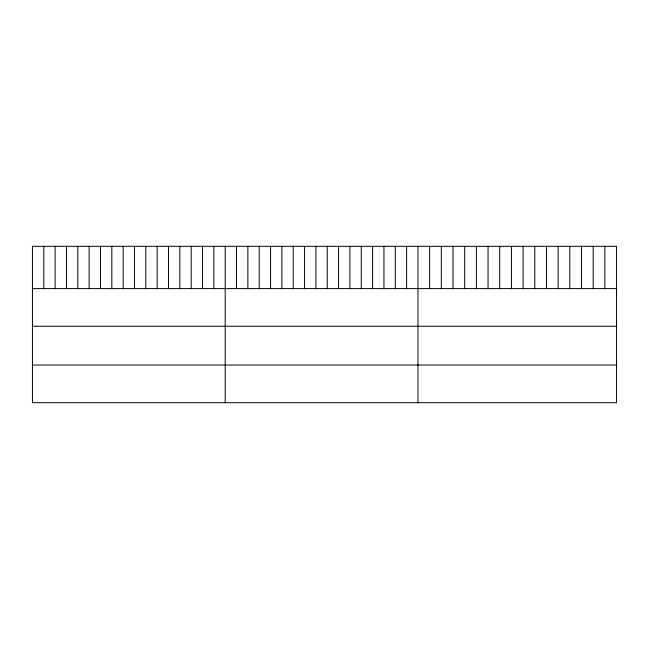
<?xml version="1.0" encoding="UTF-8"?>
<svg xmlns="http://www.w3.org/2000/svg" width="649" height="649" viewBox="0 0 649 649"><rect width="100%" height="100%" fill="white"/><g stroke="black" fill="none" stroke-linecap="round" stroke-linejoin="round"><path stroke-width="0.97" d="M32.45 288.602L616.55 288.602M32.45 326.252L616.55 326.252M32.45 365.038L616.55 365.038M604.868 246.312L604.868 288.602M593.186 246.312L593.186 288.602M581.504 246.312L581.504 288.602M569.822 246.312L569.822 288.602M558.14 246.312L558.14 288.602M546.458 246.312L546.458 288.602M534.776 246.312L534.776 288.602M523.094 246.312L523.094 288.602M511.412 246.312L511.412 288.602M499.73 246.312L499.73 288.602M488.048 246.312L488.048 288.602M476.366 246.312L476.366 288.602M464.684 246.312L464.684 288.602M453.002 246.312L453.002 288.602M441.32 246.312L441.32 288.602M429.638 246.312L429.638 288.602M417.956 246.312L417.956 402.688M406.615 246.312L406.615 288.602M395.282 246.312L395.282 288.602M383.94 246.312L383.94 288.602M372.599 246.312L372.599 288.602M361.266 246.312L361.266 288.602M349.925 246.312L349.925 288.602M338.583 246.312L338.583 288.602M327.25 246.312L327.25 288.602M315.909 246.312L315.909 288.602M304.576 246.312L304.576 288.602M293.234 246.312L293.234 288.602M281.893 246.312L281.893 288.602M270.56 246.312L270.56 288.602M259.219 246.312L259.219 288.602M247.877 246.312L247.877 288.602M236.544 246.312L236.544 288.602M225.203 246.312L225.203 402.688M213.862 246.312L213.862 288.602M202.529 246.312L202.529 288.602M191.187 246.312L191.187 288.602M179.846 246.312L179.846 288.602M168.513 246.312L168.513 288.602M157.172 246.312L157.172 288.602M145.83 246.312L145.83 288.602M134.497 246.312L134.497 288.602M123.156 246.312L123.156 288.602M111.823 246.312L111.823 288.602M100.481 246.312L100.481 288.602M89.14 246.312L89.14 288.602M77.807 246.312L77.807 288.602M66.466 246.312L66.466 288.602M55.124 246.312L55.124 288.602M43.791 246.312L43.791 288.602M616.55 246.312L32.45 246.312L32.45 402.688L616.55 402.688L616.55 246.312"/></g></svg>
